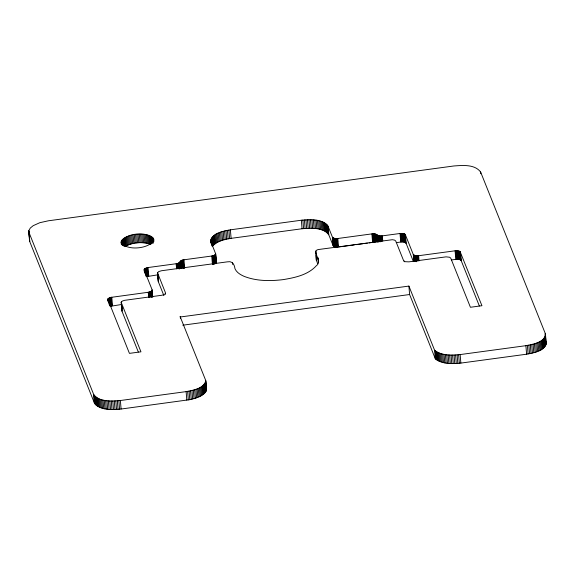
<?xml version="1.0" encoding="UTF-8"?>
<svg xmlns="http://www.w3.org/2000/svg" width="575" height="575" viewBox="0 0 575 575"><rect width="100%" height="100%" fill="white"/><g stroke="black" fill="none" stroke-linecap="round" stroke-linejoin="round"><path stroke-width="0.86" d="M180.061 316.401L205.771 380.585L206.482 389.11L205.843 391.625L203.658 394.098L200.086 396.362L195.356 398.259L189.807 399.661L121.095 409.033C112.298 409.652 100.316 410.888 94.379 402.982L29.749 241.601L28.865 230.597L30.281 228.074L33.185 225.68L39.862 222.683L48.401 220.793L453.905 165.967C462.702 165.348 474.684 164.112 480.621 172.018L545.251 333.399C545.74 342.556 532.716 344.267 525.888 345.683L460.144 354.574C451.634 355.379 441.679 355.896 434.607 350.268L408.904 286.084L180.298 316.99L180.442 318.679M29.469 240.379L29.584 239.121M163.904 295.636L158.333 281.728L157.564 272.938L158.657 271.601L161.496 270.746L227.369 261.841C232.07 260.777 234.435 264.004 234.988 268.733C236.591 272.457 240.314 274.656 243.85 276.237C256.234 281.197 270.013 281.211 283.072 279.637C294.867 277.675 308.013 274.987 316.358 265.707C323.56 260.798 309.551 250.118 319.535 249.377L392.373 239.703L394.601 240.12L395.729 241.011L403.6 260.647L405.202 261.697L408.94 261.855L446.063 256.853L449.614 257.241L450.75 258.139L470.422 307.273L481.943 305.713L460.036 251.505L455.752 250.714L418.622 255.717L415.423 255.674L413.281 254.502L405.346 234.686L404.62 233.982L400.66 233.407L382.317 235.865C378.357 237.101 375.856 232.652 371.888 233.888L337.82 238.496L334.621 238.46L332.479 237.288L328.066 226.284C322.129 218.371 310.155 219.614 301.357 220.232L230.395 229.827C223.56 231.243 210.543 232.954 211.025 242.111L215.675 253.841L216.351 262.631L215.294 263.695L214.583 255.171L215.639 254.114M408.904 286.084L409.608 294.522L435.325 358.786C442.391 364.413 452.353 363.896 460.863 363.091L526.599 354.207C533.428 352.784 546.451 351.081 545.97 341.924M206.475 389.735L205.771 380.585M165.507 293.379L165.485 294.12L165.485 292.84L157.564 272.938M121.174 242.125C124.883 232.853 149.263 230.582 153.834 239.775C150.118 249.047 125.738 251.318 121.174 242.125L121.368 244.339M108.057 301.365L108.028 298.842L110.522 297.447L148.257 292.272L151.096 291.417L152.131 289.814L144.188 269.991L144.526 268.906L148.062 267.54L176.158 263.738C179.738 263.975 180.392 259.548 183.978 259.785L211.744 256.026L214.583 255.171M138.331 352.008L121.986 311.204L121.253 302.141L122.31 301.084L124.495 300.337L161.611 295.298L163.983 294.666L165.37 293.66M121.253 302.141L121.986 311.204M157.6 272.665L158.333 281.728M216.351 262.631L215.618 253.568M28.75 231.854L93.667 394.457C99.604 402.371 111.579 401.134 120.376 400.516L186.12 391.625C193.099 390.224 203.054 388.901 205.757 381.211M121.965 310.665L121.814 306.978M158.312 281.182L158.017 275.792M212.491 246.251C217.077 240.947 224.509 239.452 231.107 238.345L302.069 228.749C310.874 228.131 322.848 226.895 328.785 234.801L333.191 245.805L334.801 246.855L337.87 247.085L337.158 238.568M150.053 235.793L150.765 244.318C142.377 241.478 132.566 242.291 124.818 246.589L124.099 238.072M157.557 274.872L146.402 276.683L145.691 268.166M110.127 306.353L121.397 304.52M214.303 264.126L213.728 264.299L213.009 255.774M354.257 244.893L338.531 247.02L337.82 238.496M356.004 244.655L362.998 243.714M364.744 243.477L367.368 243.117M369.114 242.887L371.73 242.528M396.297 242.592C399.223 242.592 403.621 240.609 406.058 243.203L413.332 261.373M451.353 259.907C454.286 259.907 458.699 257.916 461.143 260.518L479.349 305.972M182.785 325.191L409.608 294.522M374.526 233.845L375.245 242.37L373.276 242.341L372.564 233.824M403.988 261.136L404.563 261.79L404.318 261.352M316.128 255.278L316.315 260.087L317.673 263.609M121.217 302.414L140.954 351.821L129.433 353.373L107.856 299.388M545.445 334.003L546.243 343.771M545.251 333.399L546.135 344.403M545.208 336.512L545.927 345.036M544.906 337.144L545.617 345.668M544.503 337.777L545.215 346.301M544 338.402L544.719 346.926M543.411 339.02L544.122 347.537M542.728 339.624L543.44 348.148M541.959 340.22L542.671 348.738M541.104 340.795L541.815 349.32M540.162 341.356L540.881 349.873M539.149 341.895L539.867 350.412M538.063 342.405L538.782 350.93M536.913 342.901L537.625 351.418M535.699 343.361L536.41 351.878M534.419 343.793L535.138 352.317M533.097 344.195L533.808 352.719M531.724 344.569L532.436 353.086M530.308 344.899L531.027 353.424M528.863 345.201L529.575 353.718M527.383 345.46L528.102 353.984M525.888 345.683L526.599 354.207M480.621 172.018L480.765 173.722M460.431 251.994L461.143 260.518M460.28 251.742L460.992 260.259M460.036 251.505L460.755 260.022M459.705 251.289L460.424 259.807M459.303 251.103L460.014 259.62M458.821 250.944L459.54 259.469M458.282 250.822L459.001 259.347M457.693 250.736L458.412 259.26M457.067 250.693L457.786 259.21M456.413 250.686L457.132 259.203M455.752 250.714L456.464 259.232M455.091 250.786L455.802 259.303M460.144 354.574L460.863 363.091M458.634 354.761L459.346 363.278M457.111 354.904L457.829 363.422M455.587 355.005L456.298 363.522M454.063 355.07L454.782 363.587M452.554 355.091L453.272 363.608M451.066 355.07L451.777 363.587M449.592 355.005L450.311 363.529M448.155 354.904L448.867 363.422M446.746 354.761L447.465 363.285M445.381 354.581L446.099 363.098M444.065 354.358L444.784 362.875M442.8 354.099L443.519 362.617M441.6 353.798L442.312 362.322M440.457 353.467L441.169 361.984M439.379 353.1L440.098 361.618M438.38 352.698L439.099 361.222M437.46 352.267L438.172 360.784M436.619 351.807L437.331 360.324M435.857 351.318L436.576 359.835M435.189 350.808L435.908 359.325M434.607 350.268L435.325 358.786M418.622 255.717L419.053 260.827M417.96 255.782L418.392 260.899M417.292 255.818L417.723 260.928M416.645 255.81L417.069 260.921M416.012 255.76L416.516 261.726M415.423 255.674L415.926 261.639M414.884 255.552L415.387 261.517M414.41 255.393L414.913 261.359M414 255.207L414.503 261.172M413.677 254.998L414.173 260.957M413.432 254.761L414.007 261.575M413.281 254.502L413.856 261.323M405.346 234.686L406.058 243.203M405.188 234.428L405.907 242.952M404.951 234.19L405.662 242.715M404.62 233.982L405.339 242.499M404.211 233.795L404.929 242.312M403.736 233.637L404.455 242.154M403.197 233.515L403.916 242.032M402.608 233.428L403.327 241.946M401.982 233.378L402.694 241.903M401.328 233.371L402.047 241.895M400.66 233.407L401.379 241.924M399.999 233.472L400.717 241.996M382.317 235.865L382.749 240.975M381.649 235.937L382.08 241.047M380.973 235.966L381.405 241.076M380.319 235.958L380.743 241.069M379.68 235.908L380.183 241.874M379.09 235.815L379.593 241.78M378.544 235.693L379.047 241.658M378.07 235.527L378.573 241.493M377.667 235.34L378.235 242.154M377.344 235.118L377.912 241.938M376.869 234.636L377.444 241.45M376.546 234.413L377.193 242.082M376.143 234.226L376.79 241.895M375.662 234.061L376.309 241.73M375.123 233.939L375.77 241.608M373.894 233.802L374.613 242.319M373.232 233.788L373.951 242.312M371.888 233.888L372.607 242.413M336.49 238.596L337.209 247.121M335.836 238.589L336.555 247.113M335.211 238.546L335.929 247.063M334.621 238.46L335.34 246.977M334.082 238.338L334.801 246.855M333.608 238.179L334.319 246.697M333.198 237.993L333.917 246.51M332.868 237.777L333.586 246.301M332.63 237.54L333.342 246.064M332.479 237.288L333.191 245.805M328.066 226.284L328.785 234.801M327.779 225.688L328.498 234.212M327.391 225.112L328.109 233.637M326.909 224.552L327.628 233.076M326.334 224.02L327.053 232.537M325.666 223.502L326.384 232.02M324.911 223.014L325.623 231.531M324.07 222.547L324.782 231.071M323.15 222.115L323.862 230.64M322.144 221.713L322.863 230.237M321.073 221.346L321.792 229.863M319.93 221.008L320.649 229.533M318.723 220.714L319.441 229.231M317.457 220.448L318.176 228.972M316.142 220.225L316.854 228.749M318.377 259.117L318.593 261.668M318.205 258.312L318.493 261.718M314.777 220.045L315.495 228.562M317.939 257.521L318.291 261.783M316.423 255.861L316.566 257.564M313.368 219.902L314.087 228.419M315.768 251.016L315.984 253.575M315.639 251.297L316.372 260.36M311.923 219.801L312.642 228.318M310.457 219.736L311.168 228.253M308.955 219.715L309.673 228.239M307.445 219.736L308.164 228.253M305.922 219.801L306.64 228.318M304.398 219.902L305.109 228.419M302.874 220.045L303.586 228.57M301.357 220.232L302.069 228.749M230.395 229.827L231.107 238.345M232.566 262.797L232.71 264.5M228.893 230.05L229.612 238.568M227.42 230.309L228.131 238.833M225.968 230.611L226.687 239.128M224.552 230.942L225.271 239.466M223.179 231.315L223.898 239.833M221.857 231.718L222.568 240.235M220.584 232.149L221.296 240.666M219.362 232.609L220.081 241.133M218.213 233.098L218.924 241.622M217.127 233.615L217.839 242.14M216.114 234.154L216.833 242.672M215.179 234.715L215.891 243.232M214.324 235.29L215.036 243.814M215.503 254.387L216.222 262.912M215.28 254.66L215.999 263.185M213.555 235.887L214.267 244.404M214.971 254.926L215.69 263.443M212.865 236.49L213.584 245.007M214.116 255.401L214.834 263.918M212.276 237.108L212.994 245.626M213.591 255.602L214.238 263.271M211.78 237.734L212.419 245.403M211.377 238.366L212.017 246.028M211.068 238.999L211.571 244.964M212.391 255.918L213.109 264.442M210.86 239.631L211.147 243.038M210.752 240.264L210.975 243.203M211.744 256.026L212.455 264.55M205.649 381.843L206.36 390.36M205.433 382.476L206.152 390.993M205.124 383.108L205.843 391.625M204.722 383.733L205.433 392.258M204.218 384.359L204.937 392.876M203.629 384.977L204.341 393.494M202.946 385.581L203.658 394.098M202.17 386.17L202.889 394.694M201.315 386.745L202.033 395.269M200.38 387.306L201.099 395.823M199.367 387.845L200.086 396.362M198.282 388.355L199 396.879M197.132 388.844L197.843 397.368M195.917 389.304L196.628 397.828M183.978 259.785L184.697 268.302M194.645 389.735L195.356 398.259M183.317 259.893L184.029 268.41M182.678 260.037L183.396 268.561M193.315 390.137L194.034 398.662M182.088 260.223L182.735 267.893M181.556 260.432L182.196 268.101M181.089 260.669L181.729 268.338M191.949 390.511L192.661 399.028M180.694 260.928L181.341 268.597M180.392 261.194L180.967 268.015M180.183 261.474L180.751 268.295M179.953 262.042L180.457 268.007M179.745 262.322L180.241 268.288M190.533 390.842L191.252 399.359M179.436 262.595L179.939 268.561M179.048 262.854L179.551 268.82M178.581 263.091L179.084 269.05M189.089 391.137L189.807 399.661M178.049 263.3L178.48 268.41M177.459 263.479L177.883 268.59M176.82 263.63L177.251 268.741M187.615 391.402L188.334 399.92M176.158 263.738L176.59 268.848M186.12 391.625L186.832 400.143M158.24 275.526L158.384 277.229M153.633 238.769L153.848 241.327M153.388 238.287L153.676 241.694M153.051 237.813L153.41 242.075M152.619 237.36L153.123 243.326M152.102 236.936L152.605 242.902M151.498 236.526L152.073 243.347M150.815 236.145L151.462 243.814M149.213 235.47L149.931 243.994M148.307 235.182L149.026 243.707M152.131 289.814L152.72 297.174M147.344 234.931L148.055 243.448M152.016 290.634L152.519 296.599M151.793 290.907L152.296 296.865M151.484 291.166L151.987 297.131M146.316 234.708L147.028 243.225M151.096 291.417L151.592 297.376M150.628 291.64L151.06 296.757M148.062 267.54L148.781 276.058M150.104 291.848L150.528 296.959M145.238 234.521L145.949 243.045M149.522 292.021L149.953 297.131M147.416 267.648L148.134 276.165M144.109 234.377L144.828 242.894M148.903 292.165L149.335 297.275M146.798 267.785L147.509 276.309M146.215 267.964L146.934 276.482M148.257 292.272L148.681 297.383M142.952 234.269L143.664 242.787M145.223 268.396L145.87 276.065M144.835 268.64L145.267 273.75M141.752 234.197L142.471 242.722M144.526 268.906L144.886 273.161M144.303 269.179L144.447 270.882M144.167 269.452L144.275 271.429M140.537 234.169L141.249 242.693M139.301 234.183L140.013 242.7M138.05 234.233L138.769 242.751M136.8 234.32L137.511 242.844M135.549 234.449L136.268 242.973M134.313 234.622L135.032 243.139M133.098 234.823L133.817 243.347M131.905 235.06L132.624 243.584M130.748 235.34L131.467 243.857M129.634 235.642L130.345 244.167M128.556 235.987L129.274 244.504M127.542 236.354L128.254 244.871M126.579 236.749L127.291 245.266M125.681 237.166L126.399 245.69M124.854 237.612L125.566 246.129M123.424 238.546L124.071 246.215M122.834 239.042L123.402 245.856M122.324 239.545L122.827 245.511M121.907 240.055L122.338 245.166M121.584 240.573L121.943 244.835M121.354 241.09L121.634 244.497M121.21 241.608L121.426 244.167M122.037 306.705L122.18 308.408M121.382 301.868L121.598 304.419M111.787 297.203L112.506 305.72M120.376 400.516L121.095 409.033M111.14 297.311L111.859 305.828M110.522 297.447L111.234 305.972M118.867 400.696L119.578 409.22M109.94 297.627L110.659 306.144M109.415 297.828L110.062 305.498M108.948 298.058L109.595 305.728M117.336 400.84L118.055 409.364M108.56 298.303L109.063 304.268M108.251 298.569L108.61 302.831M108.028 298.842L108.244 301.393M107.899 299.115L108.035 300.818M115.812 400.948L116.531 409.465M114.288 401.005L115.007 409.529M112.779 401.027L113.491 409.551M111.284 401.005L111.996 409.529M109.811 400.948L110.522 409.465M108.366 400.84L109.085 409.364M106.957 400.696L107.676 409.22M105.592 400.516L106.31 409.033M104.276 400.293L104.988 408.811M103.011 400.027L103.723 408.552M101.804 399.733L102.522 408.25M100.661 399.395L101.38 407.919M99.59 399.028L100.302 407.546M98.591 398.626L99.302 407.143M97.664 398.195L98.382 406.712M96.823 397.728L97.542 406.252M96.068 397.239L96.787 405.763M95.4 396.728L96.118 405.246M94.825 396.189L95.543 404.707M94.343 395.629L95.055 404.153M93.955 395.054L94.674 403.571M93.667 394.457L94.379 402.982M29.505 235.082L29.648 236.785M28.865 230.597L29.009 232.307M29.03 233.076L29.749 241.601M28.757 231.229L29.555 240.997"/></g></svg>
